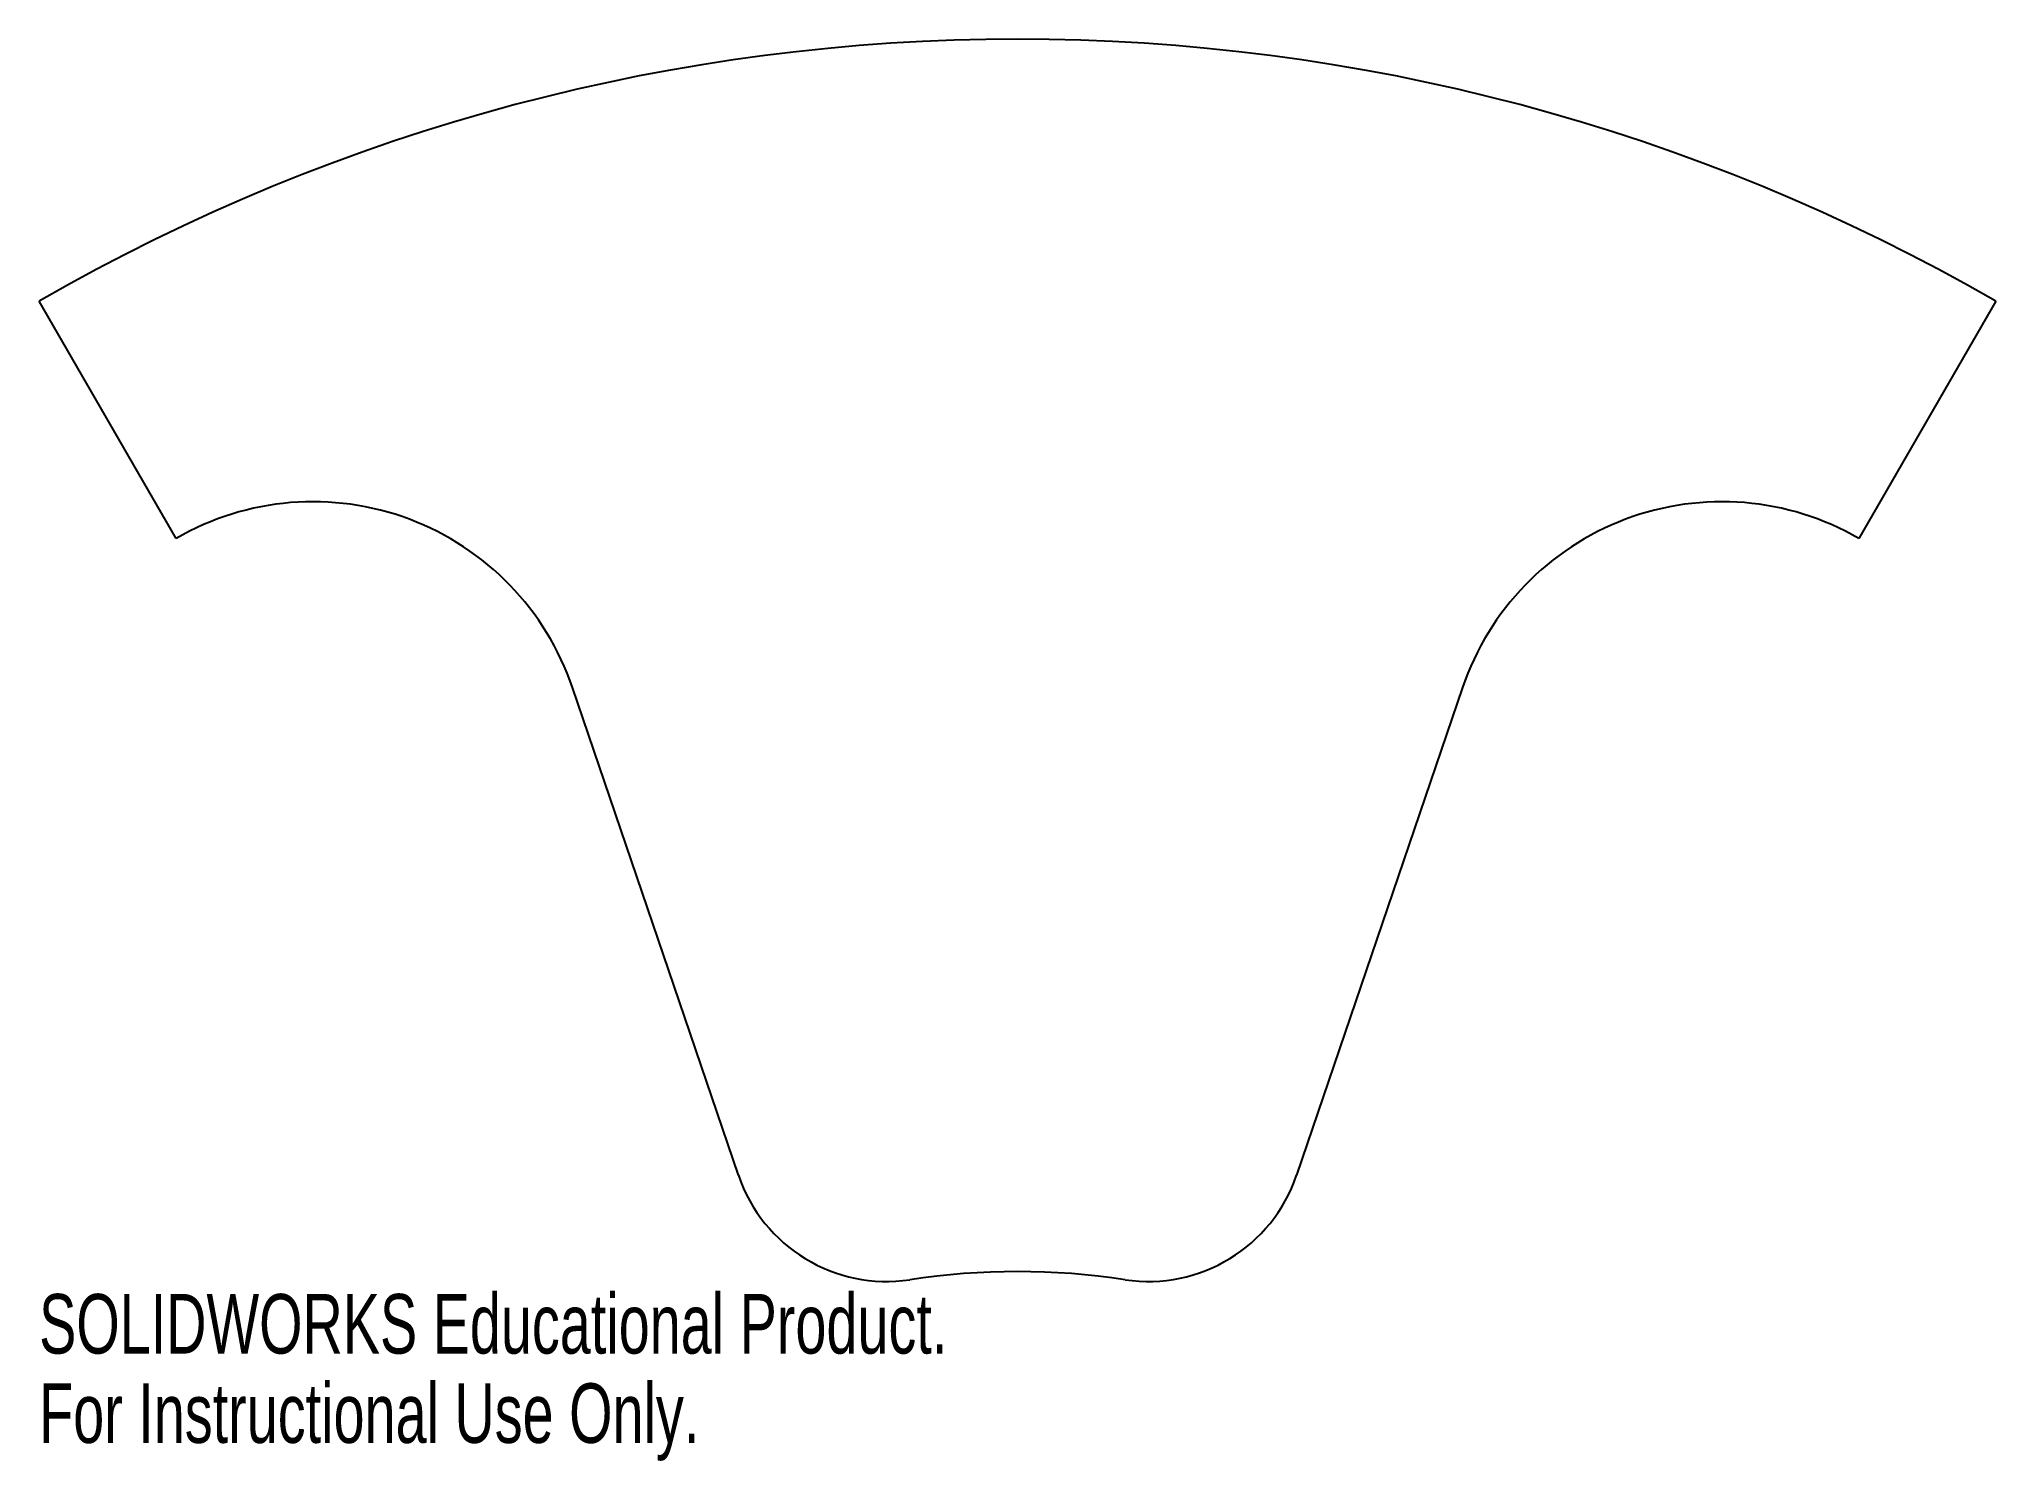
# Model space of a CAD drawing. Header units: inches. Extents: x -3.12 to 3.13, y 1.71 to 6.25.
import ezdxf

# ---------------------------------------------------------------- set-up
doc = ezdxf.new("R2010")
doc.units = ezdxf.units.IN
doc.header["$MEASUREMENT"] = 0
doc.styles.add('SLDTEXTSTYLE0', font='TXT', dxfattribs={"width": 0.7})

msp = doc.modelspace()

# ---------------------------------------------------------------- linework, layer by layer
at = {"color": 7, "linetype": 'Continuous', "lineweight": 25}
for p, q in [((-2.6875, 4.6549), (-3.125, 5.4127)), ((3.125, 5.4127), (2.6875, 4.6549)), ((-0.8914, 2.6202), (-1.4216, 4.1789)), ((1.4216, 4.1789), (0.8914, 2.6202))]:
    msp.add_line(p, q, dxfattribs=at)
for centre, radius, start, end in [((0, 0), 6.25, 60, 120), ((-2.25, 3.8971), 0.875, 18.78773, 120), ((2.25, 3.8971), 0.875, 60, 161.21227), ((-0.418, 2.7813), 0.5, 198.78773, 278.54738), ((0.418, 2.7813), 0.5, 261.45262, 341.21227), ((0, 0), 2.3125, 81.45262, 98.54738)]:
    msp.add_arc(centre, radius, start, end, dxfattribs=at)

# ---------------------------------------------------------------- texts
at = {"color": 7, "linetype": 'Continuous', "char_height": 0.1903, "attachment_point": 1, "style": 'SLDTEXTSTYLE0'}
for s, insert in [('SOLIDWORKS Educational Product.', (-3.125, 2.2411)), ('For Instructional Use Only.', (-3.125, 1.9557))]:
    msp.add_mtext(s, dxfattribs=dict(at, insert=insert))

doc.saveas('drawing.dxf')
